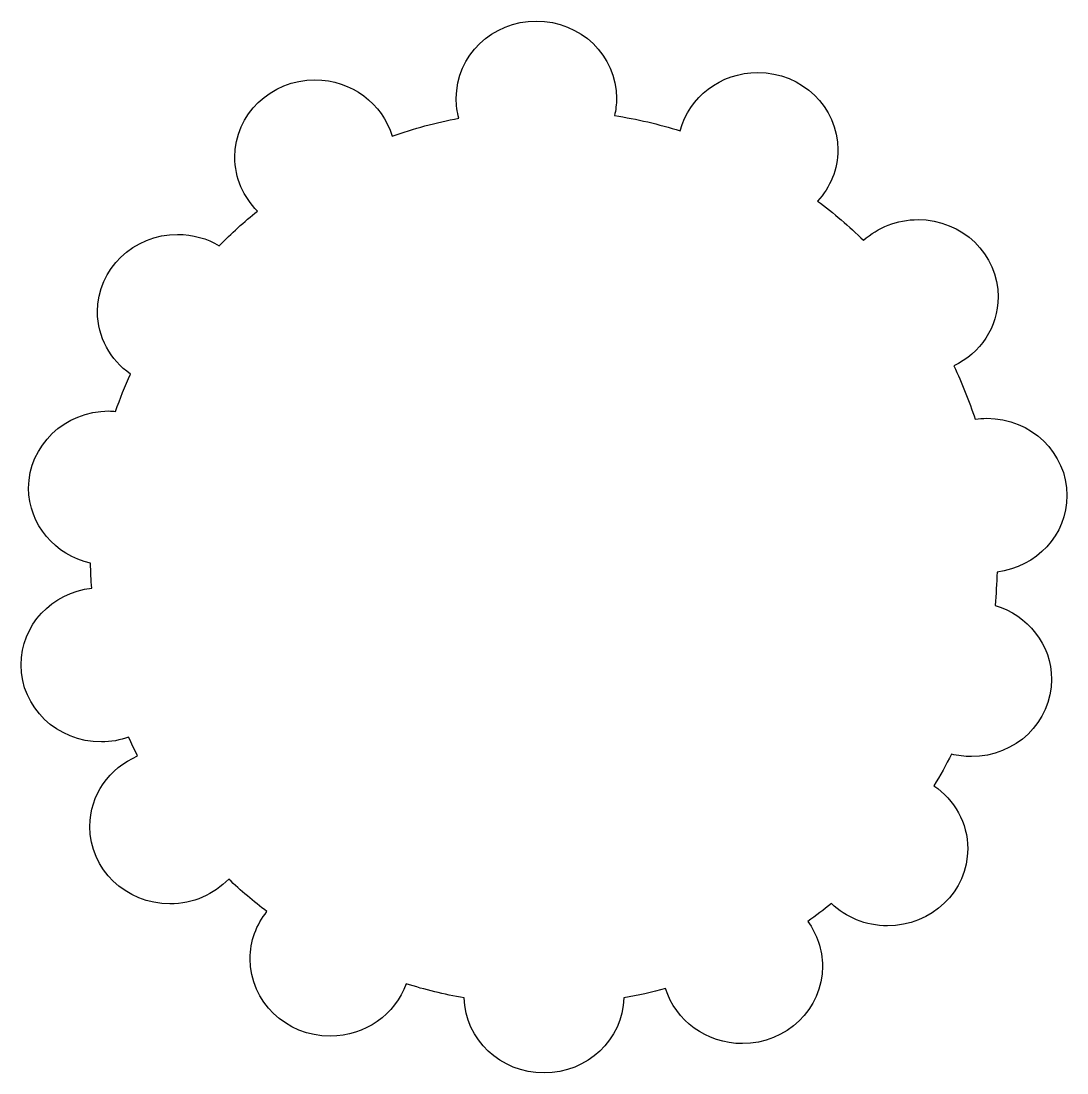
# Model space of a CAD drawing. Header units: centimetres. Extents: x 1.25 to 4.27, y 1.72 to 4.76.
import ezdxf

# ---------------------------------------------------------------- set-up
doc = ezdxf.new("R2010")
doc.units = ezdxf.units.CM
doc.header["$MEASUREMENT"] = 0
doc.layers.add('Layer 1', color=7, linetype='Continuous')

msp = doc.modelspace()

# ---------------------------------------------------------------- linework, layer by layer
at = {"layer": 'Layer 1', "color": 30}
msp.add_open_spline([(2.74018, 4.76458), (2.6123, 4.76458), (2.50876, 4.66475), (2.50876, 4.54146), (2.50876, 4.54146), (2.50876, 4.52149), (2.51114, 4.50204), (2.51626, 4.48362), (2.51626, 4.48362), (2.44995, 4.47119), (2.38577, 4.45387), (2.32341, 4.43197), (2.32341, 4.43197), (2.29598, 4.52575), (2.20661, 4.59466), (2.10056, 4.59466), (2.10056, 4.59466), (1.97269, 4.59466), (1.86914, 4.49483), (1.86914, 4.37154), (1.86914, 4.37154), (1.86914, 4.31095), (1.89385, 4.25579), (1.9345, 4.21556), (1.9345, 4.21556), (1.8958, 4.18437), (1.85897, 4.15065), (1.82414, 4.11537), (1.82414, 4.11537), (1.78902, 4.13606), (1.74778, 4.14791), (1.70361, 4.14791), (1.70361, 4.14791), (1.57573, 4.14791), (1.47219, 4.04808), (1.47219, 3.92479), (1.47219, 3.92479), (1.47219, 3.85053), (1.50968, 3.78512), (1.56754, 3.74454), (1.56754, 3.74454), (1.55151, 3.70944), (1.53755, 3.67329), (1.52469, 3.6366), (1.52469, 3.6366), (1.51828, 3.63712), (1.51195, 3.63763), (1.5054, 3.63763), (1.5054, 3.63763), (1.37752, 3.63763), (1.27345, 3.5378), (1.27345, 3.41451), (1.27345, 3.41451), (1.27345, 3.30884), (1.35009, 3.22073), (1.45237, 3.19759), (1.45237, 3.19759), (1.45266, 3.17343), (1.45396, 3.14962), (1.45558, 3.1258), (1.45558, 3.1258), (1.34065, 3.1127), (1.25148, 3.01856), (1.25148, 2.90423), (1.25148, 2.90423), (1.25148, 2.78094), (1.35556, 2.68111), (1.48343, 2.68111), (1.48343, 2.68111), (1.51123, 2.68111), (1.53748, 2.6864), (1.56218, 2.69505), (1.56218, 2.69505), (1.57031, 2.67676), (1.57894, 2.65866), (1.58789, 2.64082), (1.58789, 2.64082), (1.50678, 2.6061), (1.45022, 2.52788), (1.45022, 2.43681), (1.45022, 2.43681), (1.45022, 2.31352), (1.55376, 2.21318), (1.68164, 2.21318), (1.68164, 2.21318), (1.74869, 2.21318), (1.80917, 2.24105), (1.85145, 2.28497), (1.85145, 2.28497), (1.8864, 2.25159), (1.92328, 2.22038), (1.96181, 2.19097), (1.96181, 2.19097), (1.93132, 2.15316), (1.91306, 2.10571), (1.91306, 2.0541), (1.91306, 2.0541), (1.91306, 1.93081), (2.0166, 1.83099), (2.14448, 1.83099), (2.14448, 1.83099), (2.2463, 1.83099), (2.33257, 1.89425), (2.36358, 1.98231), (2.36358, 1.98231), (2.41801, 1.96516), (2.47399, 1.95157), (2.53125, 1.94151), (2.53125, 1.94151), (2.53471, 1.82113), (2.63645, 1.72459), (2.76214, 1.72459), (2.76214, 1.72459), (2.88783, 1.72459), (2.98957, 1.82113), (2.99303, 1.94151), (2.99303, 1.94151), (3.03397, 1.94869), (3.07403, 1.95752), (3.11356, 1.96837), (3.11356, 1.96837), (3.14221, 1.87644), (3.23066, 1.8093), (3.33534, 1.8093), (3.33534, 1.8093), (3.46322, 1.8093), (3.56676, 1.90965), (3.56676, 2.03293), (3.56676, 2.03293), (3.56676, 2.08139), (3.55111, 2.12597), (3.5239, 2.16256), (3.5239, 2.16256), (3.54735, 2.17914), (3.57021, 2.19617), (3.59247, 2.21421), (3.59247, 2.21421), (3.63426, 2.17458), (3.69101, 2.14965), (3.75425, 2.14965), (3.75425, 2.14965), (3.88213, 2.14965), (3.9862, 2.24948), (3.9862, 2.37277), (3.9862, 2.37277), (3.9862, 2.4477), (3.94745, 2.51408), (3.88871, 2.55457), (3.88871, 2.55457), (3.9066, 2.5843), (3.92358, 2.61478), (3.93906, 2.64599), (3.93906, 2.64599), (3.95763, 2.64136), (3.97684, 2.63876), (3.99692, 2.63876), (3.99692, 2.63876), (4.1248, 2.63876), (4.22834, 2.73859), (4.22834, 2.86188), (4.22834, 2.86188), (4.22834, 2.96244), (4.15977, 3.04777), (4.06495, 3.0757), (4.06495, 3.0757), (4.06836, 3.10744), (4.0698, 3.1399), (4.07084, 3.17228), (4.07084, 3.17228), (4.18471, 3.18631), (4.2728, 3.27973), (4.2728, 3.39333), (4.2728, 3.39333), (4.2728, 3.51662), (4.16926, 3.61645), (4.04138, 3.61645), (4.04138, 3.61645), (4.03003, 3.61645), (4.01854, 3.61539), (4.00763, 3.61387), (4.00763, 3.61387), (3.99024, 3.66667), (3.96987, 3.71821), (3.94602, 3.76778), (3.94602, 3.76778), (4.02189, 3.80443), (4.07405, 3.87975), (4.07405, 3.96714), (4.07405, 3.96714), (4.07405, 4.09043), (3.97051, 4.19077), (3.84263, 4.19077), (3.84263, 4.19077), (3.78181, 4.19077), (3.72645, 4.16784), (3.68514, 4.13086), (3.68514, 4.13086), (3.64357, 4.17161), (3.59906, 4.20951), (3.55229, 4.24449), (3.55229, 4.24449), (3.58869, 4.28393), (3.61122, 4.33578), (3.61122, 4.39272), (3.61122, 4.39272), (3.61122, 4.51601), (3.50768, 4.61584), (3.3798, 4.61584), (3.3798, 4.61584), (3.27161, 4.61584), (3.18075, 4.54416), (3.15534, 4.44747), (3.15534, 4.44747), (3.09385, 4.46654), (3.03073, 4.48137), (2.9657, 4.49137), (2.9657, 4.49137), (2.96954, 4.50748), (2.97159, 4.52424), (2.97159, 4.54147), (2.97159, 4.54147), (2.97159, 4.66476), (2.86805, 4.76459), (2.74017, 4.76459), (2.74017, 4.76459), (2.74017, 4.76459), (2.74018, 4.76458), (2.74018, 4.76458)], degree=3, knots=[0, 0, 0, 0, 0.0172414, 0.0172414, 0.0172414, 0.0172414, 0.0344828, 0.0344828, 0.0344828, 0.0344828, 0.0517241, 0.0517241, 0.0517241, 0.0517241, 0.0689655, 0.0689655, 0.0689655, 0.0689655, 0.0862069, 0.0862069, 0.0862069, 0.0862069, 0.1034483, 0.1034483, 0.1034483, 0.1034483, 0.1206897, 0.1206897, 0.1206897, 0.1206897, 0.137931, 0.137931, 0.137931, 0.137931, 0.1551724, 0.1551724, 0.1551724, 0.1551724, 0.1724138, 0.1724138, 0.1724138, 0.1724138, 0.1896552, 0.1896552, 0.1896552, 0.1896552, 0.2068966, 0.2068966, 0.2068966, 0.2068966, 0.2241379, 0.2241379, 0.2241379, 0.2241379, 0.2413793, 0.2413793, 0.2413793, 0.2413793, 0.2586207, 0.2586207, 0.2586207, 0.2586207, 0.2758621, 0.2758621, 0.2758621, 0.2758621, 0.2931034, 0.2931034, 0.2931034, 0.2931034, 0.3103448, 0.3103448, 0.3103448, 0.3103448, 0.3275862, 0.3275862, 0.3275862, 0.3275862, 0.3448276, 0.3448276, 0.3448276, 0.3448276, 0.362069, 0.362069, 0.362069, 0.362069, 0.3793103, 0.3793103, 0.3793103, 0.3793103, 0.3965517, 0.3965517, 0.3965517, 0.3965517, 0.4137931, 0.4137931, 0.4137931, 0.4137931, 0.4310345, 0.4310345, 0.4310345, 0.4310345, 0.4482759, 0.4482759, 0.4482759, 0.4482759, 0.4655172, 0.4655172, 0.4655172, 0.4655172, 0.4827586, 0.4827586, 0.4827586, 0.4827586, 0.5, 0.5, 0.5, 0.5, 0.5172414, 0.5172414, 0.5172414, 0.5172414, 0.5344828, 0.5344828, 0.5344828, 0.5344828, 0.5517241, 0.5517241, 0.5517241, 0.5517241, 0.5689655, 0.5689655, 0.5689655, 0.5689655, 0.5862069, 0.5862069, 0.5862069, 0.5862069, 0.6034483, 0.6034483, 0.6034483, 0.6034483, 0.6206897, 0.6206897, 0.6206897, 0.6206897, 0.637931, 0.637931, 0.637931, 0.637931, 0.6551724, 0.6551724, 0.6551724, 0.6551724, 0.6724138, 0.6724138, 0.6724138, 0.6724138, 0.6896552, 0.6896552, 0.6896552, 0.6896552, 0.7068966, 0.7068966, 0.7068966, 0.7068966, 0.7241379, 0.7241379, 0.7241379, 0.7241379, 0.7413793, 0.7413793, 0.7413793, 0.7413793, 0.7586207, 0.7586207, 0.7586207, 0.7586207, 0.7758621, 0.7758621, 0.7758621, 0.7758621, 0.7931034, 0.7931034, 0.7931034, 0.7931034, 0.8103448, 0.8103448, 0.8103448, 0.8103448, 0.8275862, 0.8275862, 0.8275862, 0.8275862, 0.8448276, 0.8448276, 0.8448276, 0.8448276, 0.862069, 0.862069, 0.862069, 0.862069, 0.8793103, 0.8793103, 0.8793103, 0.8793103, 0.8965517, 0.8965517, 0.8965517, 0.8965517, 0.9137931, 0.9137931, 0.9137931, 0.9137931, 0.9310345, 0.9310345, 0.9310345, 0.9310345, 0.9482759, 0.9482759, 0.9482759, 0.9482759, 0.9655172, 0.9655172, 0.9655172, 0.9655172, 1, 1, 1, 1], dxfattribs=at)

doc.saveas('drawing.dxf')
